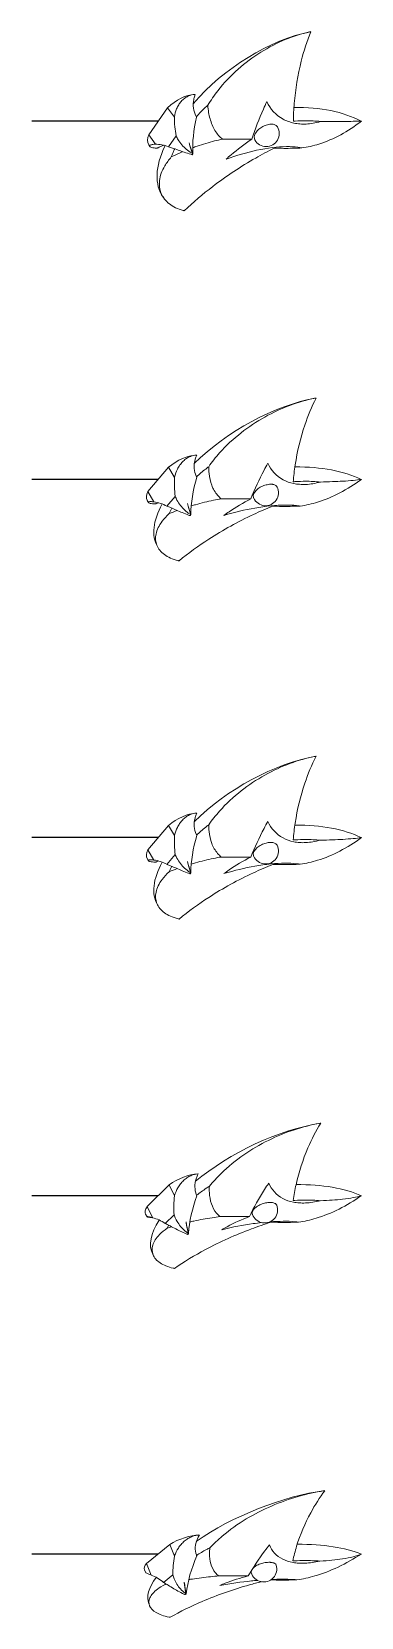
# Model space of a CAD drawing. Header units: inches. Extents: x 0 to 159, y -367 to 354.
# Drawn here: x 132.8 to 158.9, y -367.3 to -242 of the extents above; entities that cross this region are included whole.
import ezdxf

# ---------------------------------------------------------------- set-up
doc = ezdxf.new("R2010")
doc.units = ezdxf.units.IN
doc.header["$MEASUREMENT"] = 0

msp = doc.modelspace()

# ---------------------------------------------------------------- linework, layer by layer
at = {"color": 0, "linetype": 'Continuous', "lineweight": 0, "extrusion": (0.707107, -1.09433e-15, 0.707107)}
for p, q in [((145.71, -247), (145.75, -247)), ((142.07, -250.18), (143.57, -248.06)), ((143.57, -248.06), (144.1, -248.81)), ((142.07, -250.18), (142.6, -250.93)), ((143.64, -251.14), (144.24, -250.28)), ((142.17, -251.11), (142.07, -250.97)), ((142.75, -251.24), (142.71, -251.24)), ((150.23, -250.53), (147.9, -250.53)), ((145.51, -251.76), (145.57, -251.68)), ((143.26, -255.18), (143.21, -255.1)), ((142.01, -278.37), (143.63, -276.44)), ((143.63, -276.44), (144.11, -277.25)), ((145.84, -275.48), (145.88, -275.48)), ((142.05, -279.23), (141.94, -279.06)), ((142.01, -278.37), (142.49, -279.18)), ((143.51, -279.51), (144.17, -278.74)), ((150.14, -278.94), (147.81, -278.94)), ((142.63, -279.33), (142.59, -279.33)), ((145.34, -280.26), (145.4, -280.18)), ((142.82, -282.81), (142.76, -282.7)), ((145.84, -303.76), (145.88, -303.76)), ((142.01, -306.65), (143.63, -304.72)), ((143.63, -304.72), (144.11, -305.53)), ((142.01, -306.65), (142.49, -307.46)), ((142.05, -307.52), (141.94, -307.34)), ((142.63, -307.62), (142.59, -307.62)), ((143.51, -307.8), (144.17, -307.02)), ((150.14, -307.22), (147.81, -307.22)), ((145.34, -308.54), (145.4, -308.47)), ((142.82, -311.09), (142.76, -310.99)), ((145.95, -332.25), (145.99, -332.25)), ((141.95, -334.83), (143.69, -333.11)), ((143.69, -333.11), (144.12, -333.98)), ((141.94, -335.63), (141.83, -335.42)), ((141.95, -334.83), (142.38, -335.7)), ((143.38, -336.16), (144.08, -335.47)), ((150.04, -335.61), (147.72, -335.61)), ((145.16, -337.02), (145.23, -336.95)), ((142.45, -338.71), (142.39, -338.59)), ((141.9, -363.01), (143.74, -361.51)), ((143.74, -361.51), (144.11, -362.42)), ((146.05, -360.76), (146.09, -360.76)), ((141.9, -363.01), (142.27, -363.92)), ((141.84, -363.74), (141.74, -363.5)), ((143.24, -364.5), (143.98, -363.9)), ((149.93, -363.99), (147.61, -363.99)), ((144.96, -365.47), (145.04, -365.41)), ((142.15, -366.35), (142.09, -366.2))]:
    msp.add_line(p, q, dxfattribs=at)
for p, q in [((142.82, -249.12), (132.82, -249.12)), ((142.82, -277.4), (132.82, -277.4)), ((142.82, -305.69), (132.82, -305.69)), ((142.82, -333.97), (132.82, -333.97)), ((142.82, -362.26), (132.82, -362.26))]:
    msp.add_line(p, q)
at = {"color": 0, "linetype": 'Continuous', "lineweight": 0}
for centre, start, end in [((151.37, -250.09), 209.2476, 30.4298), ((151.31, -278.45), 204.5591, 25.7984), ((151.31, -306.74), 204.5591, 25.7984), ((151.24, -335.09), 200.1633, 21.4406), ((151.17, -363.44), 196.0113, 17.3117)]:
    msp.add_arc(centre, 1.03, start, end, dxfattribs=at)
for centre, major_axis, ratio, start_param, end_param in [((151.67, -248.7), (7.87, 5.57), 0.5, 0.835109, 2.045099), ((144.69, -248.47), (1.7, 1.2), 0.5, 0.629901, 1.902052), ((147.89, -248.8), (0, 5.36), 0.707107, 1.571468, 1.850137), ((148.38, -248.8), (-1.58, -5.31), 0.440287, 4.840651, 5.408491), ((142, -264.63), (19.17, 13.56), 0.5, 0.251327, 0.626588), ((143.78, -249.77), (-1.7, -1.2), 0.5, 5.612093, 6.283185), ((151.08, -249.54), (-7.87, -5.57), 0.5, 5.550428, 6.283185), ((142.59, -256.29), (0, 5.36), 0.707107, 6.003845, 6.282514), ((148.77, -248.8), (0, 5.36), 0.707107, 1.957798, 2.136587), ((143.48, -256.29), (0, 5.36), 0.707107, 5.717395, 5.718719), ((151.69, -277.03), (8.29, 4.92), 0.454519, 0.87332, 2.082775), ((144.73, -276.82), (1.79, 1.06), 0.454519, 0.668112, 1.940263), ((141.09, -291.51), (20.19, 11.98), 0.454519, 0.289538, 0.663873), ((147.89, -277.71), (0, 5.36), 0.707107, 1.484201, 1.76287), ((148.38, -277.71), (-1.74, -5.3), 0.45442, 4.771604, 5.339445), ((143.74, -277.99), (-1.79, -1.06), 0.454519, 5.650304, 6.283185), ((142.15, -284.52), (0, 5.36), 0.707107, 5.916579, 6.195247), ((151.06, -277.78), (-8.29, -4.92), 0.454519, 5.620675, 6.283185), ((148.77, -277.71), (0, 5.36), 0.707107, 1.870532, 2.04932), ((143.04, -284.52), (0, 5.36), 0.707107, 5.630128, 5.631331), ((151.69, -305.31), (8.29, 4.92), 0.454519, 0.87332, 2.082775), ((144.73, -305.1), (1.79, 1.06), 0.454519, 0.668112, 1.940263), ((141.09, -319.79), (20.19, 11.98), 0.454519, 0.289538, 0.663873), ((143.74, -306.28), (-1.79, -1.06), 0.454519, 5.650304, 6.283185), ((147.89, -306), (0, 5.36), 0.707107, 1.484201, 1.76287), ((148.38, -306), (-1.74, -5.3), 0.45442, 4.771604, 5.339445), ((151.06, -306.07), (-8.29, -4.92), 0.454519, 5.620675, 6.283185), ((142.15, -312.8), (0, 5.36), 0.707107, 5.916579, 6.195247), ((148.77, -306), (0, 5.36), 0.707107, 1.870532, 2.04932), ((143.04, -312.8), (0, 5.36), 0.707107, 5.630128, 5.631331), ((151.71, -333.64), (8.64, 4.28), 0.40558, 0.90594, 2.114019), ((144.76, -333.45), (1.87, 0.93), 0.40558, 0.700731, 1.972882), ((147.85, -334.91), (0, 5.36), 0.707107, 1.396935, 1.675604), ((148.34, -334.91), (1.91, 5.28), 0.469486, 1.561919, 2.129759), ((140.27, -346.56), (21.04, 10.42), 0.40558, 0.322158, 0.694773), ((143.7, -334.5), (-1.87, -0.93), 0.40558, 5.682924, 6.283185), ((151.03, -334.31), (-8.64, -4.28), 0.40558, 5.687904, 6.283185), ((141.72, -340.98), (0, 5.36), 0.707107, 5.829312, 6.107981), ((148.73, -334.91), (0, 5.36), 0.707107, 1.783265, 1.962054), ((142.6, -340.98), (0, 5.36), 0.707107, 5.542862, 5.543933), ((151.73, -361.96), (8.93, 3.65), 0.353553, 0.933354, 2.139077), ((144.79, -361.8), (1.93, 0.79), 0.353553, 0.728145, 2.000296), ((139.54, -373.23), (21.74, 8.87), 0.353553, 0.349571, 0.719435), ((143.67, -362.71), (-1.93, -0.79), 0.353553, 5.710338, 6.283185), ((147.77, -363.81), (0, 5.36), 0.707107, 1.309668, 1.588337), ((148.26, -363.81), (2.06, 5.26), 0.485378, 1.494792, 2.062632), ((151.02, -362.55), (-8.93, -3.65), 0.353553, 5.753431, 6.283185), ((141.29, -369.1), (0, 5.36), 0.707107, 5.742046, 6.020715), ((148.65, -363.81), (0, 5.36), 0.707107, 1.695999, 1.874787), ((142.17, -369.1), (0, 5.36), 0.707107, 5.455595, 5.456527)]:
    msp.add_ellipse(centre, major_axis=major_axis, ratio=ratio, start_param=start_param, end_param=end_param, dxfattribs=at)
for points, knots in [([(146.75, -247.86), (146.99, -247.46), (147.25, -247.08), (148.02, -246.09), (148.57, -245.51), (149.7, -244.52), (150.3, -244.07), (151.56, -243.28), (152.22, -242.94), (153.52, -242.41), (154.16, -242.21), (154.81, -242.07), (154.85, -242.06), (154.89, -242.05)], [5.573225, 5.573225, 5.573225, 5.573225, 6.930984, 6.930984, 9.241313, 9.241313, 11.461652, 11.461652, 13.681991, 13.681991, 15.90233, 15.90233, 16.044364, 16.044364, 16.044364, 16.044364]), ([(154.89, -242.05), (154.59, -242.79), (154.34, -243.57), (153.86, -245.46), (153.68, -246.58), (153.54, -248.18), (153.52, -248.65), (153.51, -249.12)], [5.067155, 5.067155, 5.067155, 5.067155, 7.969234, 7.969234, 11.95385, 11.95385, 13.616019, 13.616019, 13.616019, 13.616019]), ([(144.1, -248.81), (144.1, -248.8), (144.1, -248.79), (144.14, -248.55), (144.2, -248.33), (144.32, -248.04), (144.38, -247.93), (144.51, -247.73), (144.58, -247.63), (144.72, -247.47), (144.81, -247.39), (144.98, -247.25), (145.08, -247.19), (145.27, -247.09), (145.37, -247.06), (145.55, -247.01), (145.63, -247), (145.71, -247)], [11.860839, 11.860839, 11.860839, 11.860839, 11.889082, 11.889082, 12.524066, 12.524066, 12.868624, 12.868624, 13.213183, 13.213183, 13.579255, 13.579255, 13.945327, 13.945327, 14.311399, 14.311399, 14.647486, 14.647486, 14.647486, 14.647486]), ([(145.75, -247), (145.74, -247.03), (145.72, -247.07), (145.68, -247.21), (145.65, -247.31), (145.59, -247.62), (145.58, -247.85), (145.65, -248.3), (145.72, -248.52), (145.82, -248.73), (145.84, -248.76), (145.86, -248.79)], [1.920785, 1.920785, 1.920785, 1.920785, 2.031069, 2.031069, 2.332559, 2.332559, 3.002664, 3.002664, 3.67277, 3.67277, 3.787982, 3.787982, 3.787982, 3.787982]), ([(145.84, -248.76), (146.05, -248.52), (146.27, -248.29), (146.59, -248), (146.67, -247.93), (146.75, -247.86)], [0.991923, 0.991923, 0.991923, 0.991923, 2.034454, 2.034454, 2.350436, 2.350436, 2.350436, 2.350436]), ([(147.9, -250.53), (147.79, -250.45), (147.69, -250.35), (147.39, -250), (147.22, -249.72), (146.96, -249.09), (146.87, -248.76), (146.78, -248.25), (146.76, -248.06), (146.75, -247.86)], [5.371961, 5.371961, 5.371961, 5.371961, 6.017348, 6.017348, 7.420984, 7.420984, 8.824621, 8.824621, 9.569849, 9.569849, 9.569849, 9.569849]), ([(151.41, -247.57), (151.32, -247.77), (151.23, -247.96), (150.8, -248.93), (150.5, -249.73), (150.23, -250.53)], [11.154429, 11.154429, 11.154429, 11.154429, 11.811437, 11.811437, 14.402657, 14.402657, 14.402657, 14.402657]), ([(155.66, -249.14), (155.27, -249.25), (154.88, -249.32), (154.35, -249.35), (154.18, -249.35), (153.87, -249.32), (153.71, -249.3), (153.25, -249.2), (152.96, -249.1), (152.13, -248.64), (151.7, -248.16), (151.41, -247.57)], [-7.597966, -7.597966, -7.597966, -7.597966, -6.048306, -6.048306, -5.353485, -5.353485, -4.654459, -4.654459, -3.205786, -3.205786, -0.129514, -0.129514, -0.129514, -0.129514]), ([(153.51, -249.12), (153.55, -249.12), (153.6, -249.11), (153.94, -249.09), (154.23, -249.08), (154.88, -249.08), (155.27, -249.1), (155.66, -249.14)], [0.94619, 0.94619, 0.94619, 0.94619, 1.1101, 1.1101, 2.2202, 2.2202, 3.862828, 3.862828, 3.862828, 3.862828]), ([(158.89, -249.12), (157.83, -249.93), (156.71, -250.55), (155.09, -251.06), (154.64, -251.16), (154.18, -251.23)], [0, 0, 0, 0, 5.119512, 5.119512, 7.065858, 7.065858, 7.065858, 7.065858]), ([(155.66, -249.14), (156.33, -249.14), (156.92, -249.13), (158.04, -249.13), (158.52, -249.12), (158.89, -249.12)], [3.15224, 3.15224, 3.15224, 3.15224, 6.357468, 6.357468, 10.210765, 10.210765, 10.210765, 10.210765]), ([(145.56, -251.68), (145.53, -251.66), (145.5, -251.64), (145.32, -251.54), (145.18, -251.44), (144.93, -251.23), (144.81, -251.11), (144.59, -250.85), (144.48, -250.71), (144.35, -250.48), (144.29, -250.39), (144.24, -250.28)], [1.777955, 1.777955, 1.777955, 1.777955, 1.884684, 1.884684, 2.423559, 2.423559, 2.898176, 2.898176, 3.372793, 3.372793, 3.702189, 3.702189, 3.702189, 3.702189]), ([(151.88, -249.36), (151.87, -249.36), (151.85, -249.36), (151.81, -249.36), (151.78, -249.35), (151.69, -249.36), (151.62, -249.36), (151.43, -249.4), (151.31, -249.44), (151.08, -249.54), (150.96, -249.61), (150.75, -249.77), (150.66, -249.86), (150.52, -250.05), (150.47, -250.14), (150.42, -250.32), (150.42, -250.41), (150.44, -250.52), (150.45, -250.56), (150.47, -250.59)], [-6.057241, -6.057241, -6.057241, -6.057241, -6.001283, -6.001283, -5.897199, -5.897199, -5.654701, -5.654701, -5.278684, -5.278684, -4.873969, -4.873969, -4.462135, -4.462135, -4.073466, -4.073466, -3.704313, -3.704313, -3.51358, -3.51358, -3.51358, -3.51358]), ([(152.26, -249.57), (152.23, -249.52), (152.2, -249.49), (152.15, -249.46), (152.12, -249.44), (152.09, -249.42), (152.01, -249.39), (151.96, -249.37), (151.9, -249.36), (151.89, -249.36), (151.88, -249.36)], [-0.2639599, -0.2639599, -0.2639599, -0.2639599, 0, 0, 0, 0.1723913, 0.1723913, 0.3778719, 0.3778719, 0.4168374, 0.4168374, 0.4168374, 0.4168374]), ([(142.71, -251.24), (142.63, -251.24), (142.56, -251.24), (142.42, -251.22), (142.36, -251.21), (142.26, -251.18), (142.22, -251.16), (142.17, -251.12), (142.16, -251.1), (142.16, -251.06), (142.17, -251.04), (142.21, -251), (142.25, -250.98), (142.35, -250.95), (142.46, -250.93), (142.59, -250.93), (142.59, -250.93), (142.6, -250.93)], [0.995452, 0.995452, 0.995452, 0.995452, 1.331539, 1.331539, 1.697611, 1.697611, 2.063683, 2.063683, 2.429755, 2.429755, 2.774314, 2.774314, 3.118872, 3.118872, 3.753856, 3.753856, 3.782099, 3.782099, 3.782099, 3.782099]), ([(143.31, -251.02), (143.2, -251.05), (143.09, -251.08), (142.94, -251.14), (142.87, -251.17), (142.79, -251.22), (142.77, -251.23), (142.75, -251.24)], [2.1887954, 2.1887954, 2.1887954, 2.1887954, 2.5797616, 2.5797616, 2.885709, 2.885709, 2.9918527, 2.9918527, 2.9918527, 2.9918527]), ([(143.64, -251.14), (143.74, -251.17), (143.84, -251.2), (144.09, -251.28), (144.25, -251.33), (144.57, -251.45), (144.73, -251.51), (145.05, -251.62), (145.22, -251.68), (145.43, -251.74), (145.47, -251.75), (145.5, -251.76)], [14.80596, 14.80596, 14.80596, 14.80596, 15.135356, 15.135356, 15.609973, 15.609973, 16.08459, 16.08459, 16.623466, 16.623466, 16.730194, 16.730194, 16.730194, 16.730194]), ([(143.86, -251.94), (143.89, -251.86), (143.92, -251.78), (144.01, -251.56), (144.06, -251.42), (144.13, -251.29)], [61.9690044, 61.9690044, 61.9690044, 61.9690044, 62.2849873, 62.2849873, 62.7999209, 62.7999209, 62.7999209, 62.7999209]), ([(143.86, -251.94), (144.09, -251.83), (144.33, -251.72), (144.63, -251.59), (144.7, -251.55), (144.78, -251.52)], [2.9212355, 2.9212355, 2.9212355, 2.9212355, 3.6664629, 3.6664629, 3.9120279, 3.9120279, 3.9120279, 3.9120279]), ([(152.01, -251.24), (151.51, -251.49), (151.02, -251.75), (149.36, -252.69), (148.21, -253.45), (146.35, -254.87), (145.59, -255.52), (144.89, -256.19)], [2.322448, 2.322448, 2.322448, 2.322448, 3.984617, 3.984617, 7.969234, 7.969234, 10.871312, 10.871312, 10.871312, 10.871312]), ([(145.26, -250.83), (145.28, -250.9), (145.3, -250.98), (145.39, -251.27), (145.47, -251.48), (145.56, -251.68)], [5.5305364, 5.5305364, 5.5305364, 5.5305364, 5.7601881, 5.7601881, 6.4297437, 6.4297437, 6.4297437, 6.4297437]), ([(145.55, -251.21), (145.67, -251.17), (145.78, -251.13), (146.36, -250.93), (146.83, -250.79), (147.49, -250.62), (147.7, -250.58), (147.9, -250.53)], [4.724623, 4.724623, 4.724623, 4.724623, 5.0701, 5.0701, 6.473737, 6.473737, 7.119123, 7.119123, 7.119123, 7.119123]), ([(150.23, -250.53), (149.65, -250.92), (149.11, -251.33), (148.46, -251.88), (148.33, -251.99), (148.2, -252.11)], [17.094509, 17.094509, 17.094509, 17.094509, 19.685728, 19.685728, 20.342736, 20.342736, 20.342736, 20.342736]), ([(148.2, -252.11), (149.02, -251.81), (149.83, -251.58), (151.47, -251.23), (152.27, -251.13), (153.3, -251.12), (153.6, -251.14), (153.98, -251.19), (154.09, -251.21), (154.18, -251.23)], [-19.193915, -19.193915, -19.193915, -19.193915, -16.556486, -16.556486, -13.650246, -13.650246, -12.237348, -12.237348, -11.681996, -11.681996, -11.681996, -11.681996]), ([(154.18, -251.23), (153.75, -251.25), (153.34, -251.26), (152.69, -251.26), (152.41, -251.26), (152.09, -251.24), (152.05, -251.24), (152.01, -251.24)], [7.477884, 7.477884, 7.477884, 7.477884, 9.120512, 9.120512, 10.23062, 10.23062, 10.394522, 10.394522, 10.394522, 10.394522]), ([(144.89, -256.19), (144.86, -256.18), (144.83, -256.18), (144.37, -256.05), (144, -255.87), (143.41, -255.41), (143.19, -255.13), (142.93, -254.5), (142.89, -254.15), (142.97, -253.43), (143.11, -253.04), (143.49, -252.41), (143.66, -252.17), (143.86, -251.94)], [20.200973, 20.200973, 20.200973, 20.200973, 20.343008, 20.343008, 22.563347, 22.563347, 24.783686, 24.783686, 27.004025, 27.004025, 29.314353, 29.314353, 30.672112, 30.672112, 30.672112, 30.672112]), ([(145.56, -251.68), (145.55, -251.69), (145.54, -251.7), (145.52, -251.73), (145.51, -251.75), (145.5, -251.76)], [4.1622451, 4.1622451, 4.1622451, 4.1622451, 4.2239343, 4.2239343, 4.2856236, 4.2856236, 4.2856236, 4.2856236]), ([(146.82, -276.4), (147.08, -276.02), (147.37, -275.66), (148.2, -274.73), (148.78, -274.19), (149.97, -273.26), (150.6, -272.84), (151.91, -272.11), (152.58, -271.8), (153.91, -271.31), (154.57, -271.12), (155.23, -270.99), (155.27, -270.98), (155.31, -270.98)], [5.573225, 5.573225, 5.573225, 5.573225, 6.930984, 6.930984, 9.241313, 9.241313, 11.461652, 11.461652, 13.681991, 13.681991, 15.90233, 15.90233, 16.044364, 16.044364, 16.044364, 16.044364]), ([(155.31, -270.98), (154.96, -271.66), (154.67, -272.38), (154.07, -274.13), (153.82, -275.19), (153.59, -276.7), (153.54, -277.15), (153.5, -277.59)], [5.067155, 5.067155, 5.067155, 5.067155, 7.969234, 7.969234, 11.95385, 11.95385, 13.616019, 13.616019, 13.616019, 13.616019]), ([(144.11, -277.25), (144.11, -277.24), (144.12, -277.23), (144.17, -277), (144.24, -276.78), (144.39, -276.49), (144.45, -276.39), (144.59, -276.19), (144.67, -276.09), (144.82, -275.93), (144.91, -275.86), (145.09, -275.72), (145.19, -275.66), (145.39, -275.57), (145.49, -275.53), (145.67, -275.49), (145.76, -275.48), (145.84, -275.48)], [11.860839, 11.860839, 11.860839, 11.860839, 11.889082, 11.889082, 12.524066, 12.524066, 12.868624, 12.868624, 13.213183, 13.213183, 13.579255, 13.579255, 13.945327, 13.945327, 14.311399, 14.311399, 14.647486, 14.647486, 14.647486, 14.647486]), ([(145.88, -275.48), (145.86, -275.51), (145.85, -275.55), (145.79, -275.68), (145.76, -275.77), (145.68, -276.08), (145.66, -276.31), (145.69, -276.75), (145.75, -276.96), (145.84, -277.17), (145.86, -277.2), (145.87, -277.24)], [1.920785, 1.920785, 1.920785, 1.920785, 2.031069, 2.031069, 2.332559, 2.332559, 3.002664, 3.002664, 3.67277, 3.67277, 3.787982, 3.787982, 3.787982, 3.787982]), ([(145.86, -277.2), (146.08, -276.99), (146.32, -276.78), (146.66, -276.52), (146.74, -276.46), (146.82, -276.4)], [0.99019, 0.99019, 0.99019, 0.99019, 2.034454, 2.034454, 2.350436, 2.350436, 2.350436, 2.350436]), ([(147.81, -278.94), (147.71, -278.85), (147.61, -278.76), (147.33, -278.43), (147.17, -278.16), (146.95, -277.57), (146.88, -277.25), (146.83, -276.76), (146.82, -276.58), (146.82, -276.4)], [5.371961, 5.371961, 5.371961, 5.371961, 6.017348, 6.017348, 7.420984, 7.420984, 8.824621, 8.824621, 9.569849, 9.569849, 9.569849, 9.569849]), ([(151.49, -276.13), (151.39, -276.31), (151.29, -276.49), (150.81, -277.41), (150.45, -278.16), (150.14, -278.94)], [11.154429, 11.154429, 11.154429, 11.154429, 11.811437, 11.811437, 14.402657, 14.402657, 14.402657, 14.402657]), ([(155.65, -277.61), (155.25, -277.72), (154.87, -277.78), (154.33, -277.81), (154.16, -277.8), (153.85, -277.78), (153.69, -277.76), (153.24, -277.67), (152.95, -277.57), (152.15, -277.13), (151.75, -276.68), (151.49, -276.13)], [-7.597966, -7.597966, -7.597966, -7.597966, -6.048306, -6.048306, -5.353485, -5.353485, -4.654459, -4.654459, -3.205786, -3.205786, -0.129514, -0.129514, -0.129514, -0.129514]), ([(151.86, -277.79), (151.85, -277.79), (151.84, -277.79), (151.79, -277.79), (151.76, -277.78), (151.67, -277.78), (151.6, -277.79), (151.41, -277.82), (151.29, -277.85), (151.05, -277.94), (150.92, -278), (150.7, -278.15), (150.61, -278.23), (150.46, -278.4), (150.4, -278.49), (150.34, -278.65), (150.34, -278.73), (150.35, -278.83), (150.36, -278.85), (150.37, -278.88)], [-6.057241, -6.057241, -6.057241, -6.057241, -6.001283, -6.001283, -5.897199, -5.897199, -5.654701, -5.654701, -5.278684, -5.278684, -4.873969, -4.873969, -4.462135, -4.462135, -4.073466, -4.073466, -3.704313, -3.704313, -3.549098, -3.549098, -3.549098, -3.549098]), ([(152.23, -278.01), (152.21, -277.96), (152.17, -277.92), (152.13, -277.88), (152.1, -277.86), (152.07, -277.85), (151.99, -277.82), (151.94, -277.81), (151.88, -277.79), (151.87, -277.79), (151.86, -277.79)], [-0.2998547, -0.2998547, -0.2998547, -0.2998547, 0, 0, 0, 0.1723913, 0.1723913, 0.3778719, 0.3778719, 0.4168374, 0.4168374, 0.4168374, 0.4168374]), ([(153.5, -277.59), (153.55, -277.59), (153.59, -277.58), (153.93, -277.56), (154.22, -277.55), (154.87, -277.55), (155.26, -277.57), (155.65, -277.61)], [0.94619, 0.94619, 0.94619, 0.94619, 1.1101, 1.1101, 2.2202, 2.2202, 3.862828, 3.862828, 3.862828, 3.862828]), ([(158.89, -277.4), (157.78, -278.21), (156.62, -278.83), (154.97, -279.34), (154.51, -279.44), (154.05, -279.51)], [0, 0, 0, 0, 5.119512, 5.119512, 7.065858, 7.065858, 7.065858, 7.065858]), ([(155.65, -277.61), (156.32, -277.59), (156.91, -277.57), (158.03, -277.51), (158.52, -277.46), (158.89, -277.4)], [3.15224, 3.15224, 3.15224, 3.15224, 6.357468, 6.357468, 10.210765, 10.210765, 10.210765, 10.210765]), ([(142.59, -279.33), (142.51, -279.33), (142.43, -279.33), (142.3, -279.32), (142.24, -279.31), (142.14, -279.28), (142.1, -279.27), (142.05, -279.24), (142.04, -279.23), (142.04, -279.2), (142.06, -279.19), (142.1, -279.17), (142.13, -279.16), (142.24, -279.15), (142.35, -279.16), (142.47, -279.18), (142.48, -279.18), (142.49, -279.18)], [0.995452, 0.995452, 0.995452, 0.995452, 1.331539, 1.331539, 1.697611, 1.697611, 2.063683, 2.063683, 2.429755, 2.429755, 2.774314, 2.774314, 3.118872, 3.118872, 3.753856, 3.753856, 3.782099, 3.782099, 3.782099, 3.782099]), ([(145.4, -280.18), (145.37, -280.16), (145.34, -280.15), (145.17, -280.04), (145.03, -279.93), (144.79, -279.71), (144.68, -279.59), (144.47, -279.32), (144.38, -279.18), (144.26, -278.94), (144.21, -278.84), (144.17, -278.74)], [1.777955, 1.777955, 1.777955, 1.777955, 1.884684, 1.884684, 2.423559, 2.423559, 2.898176, 2.898176, 3.372793, 3.372793, 3.702189, 3.702189, 3.702189, 3.702189]), ([(145.43, -279.49), (145.55, -279.46), (145.66, -279.43), (146.24, -279.26), (146.72, -279.15), (147.4, -279.01), (147.61, -278.97), (147.81, -278.94)], [4.732916, 4.732916, 4.732916, 4.732916, 5.0701, 5.0701, 6.473737, 6.473737, 7.119123, 7.119123, 7.119123, 7.119123]), ([(150.14, -278.94), (149.54, -279.25), (148.97, -279.59), (148.29, -280.05), (148.16, -280.15), (148.02, -280.25)], [17.094509, 17.094509, 17.094509, 17.094509, 19.685728, 19.685728, 20.342736, 20.342736, 20.342736, 20.342736]), ([(144.47, -283.83), (144.44, -283.83), (144.42, -283.82), (143.96, -283.7), (143.6, -283.54), (143.03, -283.13), (142.83, -282.88), (142.61, -282.32), (142.59, -282.02), (142.72, -281.38), (142.88, -281.04), (143.29, -280.5), (143.47, -280.3), (143.69, -280.1)], [20.200973, 20.200973, 20.200973, 20.200973, 20.343008, 20.343008, 22.563347, 22.563347, 24.783686, 24.783686, 27.004025, 27.004025, 29.314353, 29.314353, 30.672112, 30.672112, 30.672112, 30.672112]), ([(142.85, -279.25), (142.8, -279.27), (142.74, -279.29), (142.67, -279.31), (142.65, -279.32), (142.63, -279.33)], [2.6271836, 2.6271836, 2.6271836, 2.6271836, 2.885709, 2.885709, 2.9918527, 2.9918527, 2.9918527, 2.9918527]), ([(143.51, -279.51), (143.61, -279.55), (143.71, -279.59), (143.95, -279.69), (144.1, -279.76), (144.42, -279.9), (144.58, -279.97), (144.89, -280.09), (145.06, -280.16), (145.26, -280.24), (145.3, -280.25), (145.33, -280.26)], [14.80596, 14.80596, 14.80596, 14.80596, 15.135356, 15.135356, 15.609973, 15.609973, 16.08459, 16.08459, 16.623466, 16.623466, 16.730194, 16.730194, 16.730194, 16.730194]), ([(143.69, -280.1), (143.72, -280.03), (143.76, -279.95), (143.83, -279.81), (143.87, -279.74), (143.9, -279.67)], [61.9690044, 61.9690044, 61.9690044, 61.9690044, 62.2849873, 62.2849873, 62.5650259, 62.5650259, 62.5650259, 62.5650259]), ([(151.88, -279.52), (151.37, -279.72), (150.86, -279.94), (149.14, -280.74), (147.95, -281.39), (146.01, -282.65), (145.22, -283.23), (144.47, -283.83)], [2.322448, 2.322448, 2.322448, 2.322448, 3.984617, 3.984617, 7.969234, 7.969234, 10.871312, 10.871312, 10.871312, 10.871312]), ([(145.15, -279.3), (145.16, -279.37), (145.18, -279.45), (145.25, -279.75), (145.32, -279.97), (145.4, -280.18)], [5.5305364, 5.5305364, 5.5305364, 5.5305364, 5.7601881, 5.7601881, 6.4297437, 6.4297437, 6.4297437, 6.4297437]), ([(145.4, -280.18), (145.39, -280.19), (145.38, -280.21), (145.35, -280.23), (145.34, -280.25), (145.33, -280.26)], [4.1622451, 4.1622451, 4.1622451, 4.1622451, 4.2239343, 4.2239343, 4.2856236, 4.2856236, 4.2856236, 4.2856236]), ([(148.02, -280.25), (148.85, -279.99), (149.68, -279.8), (151.34, -279.51), (152.15, -279.43), (153.17, -279.42), (153.48, -279.43), (153.86, -279.48), (153.96, -279.49), (154.05, -279.51)], [-19.193915, -19.193915, -19.193915, -19.193915, -16.556486, -16.556486, -13.650246, -13.650246, -12.237348, -12.237348, -11.681996, -11.681996, -11.681996, -11.681996]), ([(154.05, -279.51), (153.62, -279.53), (153.2, -279.53), (152.55, -279.53), (152.27, -279.53), (151.96, -279.52), (151.92, -279.52), (151.88, -279.52)], [7.477884, 7.477884, 7.477884, 7.477884, 9.120512, 9.120512, 10.23062, 10.23062, 10.394522, 10.394522, 10.394522, 10.394522]), ([(146.82, -304.68), (147.08, -304.31), (147.37, -303.94), (148.2, -303.01), (148.78, -302.47), (149.97, -301.54), (150.6, -301.12), (151.91, -300.39), (152.58, -300.08), (153.91, -299.59), (154.57, -299.4), (155.23, -299.28), (155.27, -299.27), (155.31, -299.26)], [5.573225, 5.573225, 5.573225, 5.573225, 6.930984, 6.930984, 9.241313, 9.241313, 11.461652, 11.461652, 13.681991, 13.681991, 15.90233, 15.90233, 16.044364, 16.044364, 16.044364, 16.044364]), ([(155.31, -299.26), (154.96, -299.94), (154.67, -300.66), (154.07, -302.42), (153.82, -303.47), (153.59, -304.98), (153.54, -305.43), (153.5, -305.87)], [5.067155, 5.067155, 5.067155, 5.067155, 7.969234, 7.969234, 11.95385, 11.95385, 13.616019, 13.616019, 13.616019, 13.616019]), ([(144.11, -305.53), (144.11, -305.52), (144.12, -305.51), (144.17, -305.28), (144.24, -305.06), (144.39, -304.78), (144.45, -304.67), (144.59, -304.47), (144.67, -304.38), (144.82, -304.22), (144.91, -304.14), (145.09, -304), (145.19, -303.95), (145.39, -303.85), (145.49, -303.82), (145.67, -303.77), (145.76, -303.76), (145.84, -303.76)], [11.860839, 11.860839, 11.860839, 11.860839, 11.889082, 11.889082, 12.524066, 12.524066, 12.868624, 12.868624, 13.213183, 13.213183, 13.579255, 13.579255, 13.945327, 13.945327, 14.311399, 14.311399, 14.647486, 14.647486, 14.647486, 14.647486]), ([(145.88, -303.76), (145.86, -303.79), (145.85, -303.83), (145.79, -303.96), (145.76, -304.06), (145.68, -304.36), (145.66, -304.59), (145.69, -305.03), (145.75, -305.25), (145.84, -305.46), (145.86, -305.49), (145.87, -305.52)], [1.920785, 1.920785, 1.920785, 1.920785, 2.031069, 2.031069, 2.332559, 2.332559, 3.002664, 3.002664, 3.67277, 3.67277, 3.787982, 3.787982, 3.787982, 3.787982]), ([(145.86, -305.49), (146.08, -305.27), (146.32, -305.06), (146.66, -304.8), (146.74, -304.74), (146.82, -304.68)], [0.99019, 0.99019, 0.99019, 0.99019, 2.034454, 2.034454, 2.350436, 2.350436, 2.350436, 2.350436]), ([(147.81, -307.22), (147.71, -307.14), (147.61, -307.04), (147.33, -306.71), (147.17, -306.44), (146.95, -305.85), (146.88, -305.53), (146.83, -305.04), (146.82, -304.87), (146.82, -304.68)], [5.371961, 5.371961, 5.371961, 5.371961, 6.017348, 6.017348, 7.420984, 7.420984, 8.824621, 8.824621, 9.569849, 9.569849, 9.569849, 9.569849]), ([(151.49, -304.41), (151.39, -304.59), (151.29, -304.78), (150.81, -305.7), (150.45, -306.45), (150.14, -307.22)], [11.154429, 11.154429, 11.154429, 11.154429, 11.811437, 11.811437, 14.402657, 14.402657, 14.402657, 14.402657]), ([(155.65, -305.89), (155.25, -306), (154.87, -306.06), (154.33, -306.09), (154.16, -306.09), (153.85, -306.07), (153.69, -306.05), (153.24, -305.95), (152.95, -305.85), (152.15, -305.42), (151.75, -304.97), (151.49, -304.41)], [-7.597966, -7.597966, -7.597966, -7.597966, -6.048306, -6.048306, -5.353485, -5.353485, -4.654459, -4.654459, -3.205786, -3.205786, -0.129514, -0.129514, -0.129514, -0.129514]), ([(151.86, -306.08), (151.85, -306.07), (151.84, -306.07), (151.79, -306.07), (151.76, -306.07), (151.67, -306.07), (151.6, -306.07), (151.41, -306.1), (151.29, -306.13), (151.05, -306.22), (150.92, -306.29), (150.7, -306.43), (150.61, -306.51), (150.46, -306.68), (150.4, -306.77), (150.34, -306.93), (150.34, -307.01), (150.35, -307.11), (150.36, -307.14), (150.37, -307.16)], [-6.057241, -6.057241, -6.057241, -6.057241, -6.001283, -6.001283, -5.897199, -5.897199, -5.654701, -5.654701, -5.278684, -5.278684, -4.873969, -4.873969, -4.462135, -4.462135, -4.073466, -4.073466, -3.704313, -3.704313, -3.549098, -3.549098, -3.549098, -3.549098]), ([(152.23, -306.29), (152.21, -306.24), (152.17, -306.2), (152.13, -306.17), (152.1, -306.15), (152.07, -306.13), (151.99, -306.1), (151.94, -306.09), (151.88, -306.08), (151.87, -306.08), (151.86, -306.08)], [-0.2998547, -0.2998547, -0.2998547, -0.2998547, 0, 0, 0, 0.1723913, 0.1723913, 0.3778719, 0.3778719, 0.4168374, 0.4168374, 0.4168374, 0.4168374]), ([(153.5, -305.87), (153.55, -305.87), (153.59, -305.87), (153.93, -305.85), (154.22, -305.84), (154.87, -305.84), (155.26, -305.86), (155.65, -305.89)], [0.94619, 0.94619, 0.94619, 0.94619, 1.1101, 1.1101, 2.2202, 2.2202, 3.862828, 3.862828, 3.862828, 3.862828]), ([(158.89, -305.69), (157.78, -306.5), (156.62, -307.11), (154.97, -307.62), (154.51, -307.73), (154.05, -307.79)], [0, 0, 0, 0, 5.119512, 5.119512, 7.065858, 7.065858, 7.065858, 7.065858]), ([(155.65, -305.89), (156.32, -305.88), (156.91, -305.86), (158.03, -305.79), (158.52, -305.74), (158.89, -305.69)], [3.15224, 3.15224, 3.15224, 3.15224, 6.357468, 6.357468, 10.210765, 10.210765, 10.210765, 10.210765]), ([(142.59, -307.62), (142.51, -307.62), (142.43, -307.61), (142.3, -307.6), (142.24, -307.59), (142.14, -307.57), (142.1, -307.56), (142.05, -307.53), (142.04, -307.51), (142.04, -307.49), (142.06, -307.48), (142.1, -307.46), (142.13, -307.45), (142.24, -307.44), (142.35, -307.44), (142.47, -307.46), (142.48, -307.46), (142.49, -307.46)], [0.995452, 0.995452, 0.995452, 0.995452, 1.331539, 1.331539, 1.697611, 1.697611, 2.063683, 2.063683, 2.429755, 2.429755, 2.774314, 2.774314, 3.118872, 3.118872, 3.753856, 3.753856, 3.782099, 3.782099, 3.782099, 3.782099]), ([(142.85, -307.53), (142.8, -307.55), (142.74, -307.57), (142.67, -307.6), (142.65, -307.61), (142.63, -307.62)], [2.6271836, 2.6271836, 2.6271836, 2.6271836, 2.885709, 2.885709, 2.9918527, 2.9918527, 2.9918527, 2.9918527]), ([(143.51, -307.8), (143.61, -307.84), (143.71, -307.88), (143.95, -307.98), (144.1, -308.04), (144.42, -308.18), (144.58, -308.25), (144.89, -308.38), (145.06, -308.45), (145.26, -308.52), (145.3, -308.53), (145.33, -308.54)], [14.80596, 14.80596, 14.80596, 14.80596, 15.135356, 15.135356, 15.609973, 15.609973, 16.08459, 16.08459, 16.623466, 16.623466, 16.730194, 16.730194, 16.730194, 16.730194]), ([(143.69, -308.39), (143.72, -308.31), (143.76, -308.24), (143.83, -308.09), (143.87, -308.02), (143.9, -307.96)], [61.9690044, 61.9690044, 61.9690044, 61.9690044, 62.2849873, 62.2849873, 62.5650259, 62.5650259, 62.5650259, 62.5650259]), ([(145.4, -308.47), (145.37, -308.45), (145.34, -308.43), (145.17, -308.32), (145.03, -308.21), (144.79, -308), (144.68, -307.87), (144.47, -307.61), (144.38, -307.46), (144.26, -307.23), (144.21, -307.13), (144.17, -307.02)], [1.777955, 1.777955, 1.777955, 1.777955, 1.884684, 1.884684, 2.423559, 2.423559, 2.898176, 2.898176, 3.372793, 3.372793, 3.702189, 3.702189, 3.702189, 3.702189]), ([(151.88, -307.8), (151.37, -308.01), (150.86, -308.23), (149.14, -309.03), (147.95, -309.68), (146.01, -310.94), (145.22, -311.51), (144.47, -312.12)], [2.322448, 2.322448, 2.322448, 2.322448, 3.984617, 3.984617, 7.969234, 7.969234, 10.871312, 10.871312, 10.871312, 10.871312]), ([(145.15, -307.58), (145.16, -307.66), (145.18, -307.74), (145.25, -308.04), (145.32, -308.26), (145.4, -308.47)], [5.5305364, 5.5305364, 5.5305364, 5.5305364, 5.7601881, 5.7601881, 6.4297437, 6.4297437, 6.4297437, 6.4297437]), ([(145.43, -307.78), (145.55, -307.74), (145.66, -307.71), (146.24, -307.55), (146.72, -307.43), (147.4, -307.29), (147.61, -307.25), (147.81, -307.22)], [4.732916, 4.732916, 4.732916, 4.732916, 5.0701, 5.0701, 6.473737, 6.473737, 7.119123, 7.119123, 7.119123, 7.119123]), ([(150.14, -307.22), (149.54, -307.53), (148.97, -307.87), (148.29, -308.34), (148.16, -308.43), (148.02, -308.53)], [17.094509, 17.094509, 17.094509, 17.094509, 19.685728, 19.685728, 20.342736, 20.342736, 20.342736, 20.342736]), ([(148.02, -308.53), (148.85, -308.28), (149.68, -308.08), (151.34, -307.79), (152.15, -307.71), (153.17, -307.7), (153.48, -307.72), (153.86, -307.76), (153.96, -307.78), (154.05, -307.79)], [-19.193915, -19.193915, -19.193915, -19.193915, -16.556486, -16.556486, -13.650246, -13.650246, -12.237348, -12.237348, -11.681996, -11.681996, -11.681996, -11.681996]), ([(154.05, -307.79), (153.62, -307.81), (153.2, -307.82), (152.55, -307.82), (152.27, -307.81), (151.96, -307.8), (151.92, -307.8), (151.88, -307.8)], [7.477884, 7.477884, 7.477884, 7.477884, 9.120512, 9.120512, 10.23062, 10.23062, 10.394522, 10.394522, 10.394522, 10.394522]), ([(144.47, -312.12), (144.44, -312.11), (144.42, -312.1), (143.96, -311.99), (143.6, -311.83), (143.03, -311.41), (142.83, -311.16), (142.61, -310.61), (142.59, -310.3), (142.72, -309.67), (142.88, -309.33), (143.29, -308.78), (143.47, -308.58), (143.69, -308.39)], [20.200973, 20.200973, 20.200973, 20.200973, 20.343008, 20.343008, 22.563347, 22.563347, 24.783686, 24.783686, 27.004025, 27.004025, 29.314353, 29.314353, 30.672112, 30.672112, 30.672112, 30.672112]), ([(145.4, -308.47), (145.39, -308.48), (145.38, -308.49), (145.35, -308.52), (145.34, -308.53), (145.33, -308.54)], [4.1622451, 4.1622451, 4.1622451, 4.1622451, 4.2239343, 4.2239343, 4.2856236, 4.2856236, 4.2856236, 4.2856236]), ([(146.87, -333.22), (147.16, -332.87), (147.47, -332.53), (148.35, -331.67), (148.97, -331.17), (150.21, -330.31), (150.87, -329.93), (152.22, -329.26), (152.91, -328.98), (154.27, -328.53), (154.94, -328.37), (155.6, -328.25), (155.64, -328.24), (155.68, -328.24)], [5.573225, 5.573225, 5.573225, 5.573225, 6.930984, 6.930984, 9.241313, 9.241313, 11.461652, 11.461652, 13.681991, 13.681991, 15.90233, 15.90233, 16.044364, 16.044364, 16.044364, 16.044364]), ([(155.68, -328.24), (155.3, -328.85), (154.96, -329.51), (154.26, -331.12), (153.95, -332.1), (153.63, -333.51), (153.55, -333.92), (153.49, -334.34)], [5.067155, 5.067155, 5.067155, 5.067155, 7.969234, 7.969234, 11.95385, 11.95385, 13.616019, 13.616019, 13.616019, 13.616019]), ([(144.12, -333.98), (144.12, -333.97), (144.12, -333.96), (144.19, -333.73), (144.28, -333.52), (144.44, -333.23), (144.51, -333.13), (144.66, -332.94), (144.74, -332.85), (144.91, -332.69), (145, -332.62), (145.19, -332.49), (145.29, -332.43), (145.5, -332.34), (145.6, -332.31), (145.78, -332.26), (145.87, -332.25), (145.95, -332.25)], [11.860839, 11.860839, 11.860839, 11.860839, 11.889082, 11.889082, 12.524066, 12.524066, 12.868624, 12.868624, 13.213183, 13.213183, 13.579255, 13.579255, 13.945327, 13.945327, 14.311399, 14.311399, 14.647486, 14.647486, 14.647486, 14.647486]), ([(145.99, -332.25), (145.97, -332.28), (145.95, -332.32), (145.89, -332.44), (145.85, -332.54), (145.75, -332.83), (145.72, -333.05), (145.73, -333.49), (145.77, -333.7), (145.85, -333.9), (145.86, -333.93), (145.88, -333.96)], [1.920785, 1.920785, 1.920785, 1.920785, 2.031069, 2.031069, 2.332559, 2.332559, 3.002664, 3.002664, 3.67277, 3.67277, 3.787982, 3.787982, 3.787982, 3.787982]), ([(151.57, -332.97), (151.45, -333.14), (151.34, -333.31), (150.8, -334.17), (150.4, -334.88), (150.04, -335.61)], [11.154429, 11.154429, 11.154429, 11.154429, 11.811437, 11.811437, 14.402657, 14.402657, 14.402657, 14.402657]), ([(155.64, -334.36), (155.23, -334.46), (154.84, -334.52), (154.3, -334.55), (154.13, -334.54), (153.82, -334.52), (153.67, -334.5), (153.21, -334.42), (152.94, -334.32), (152.16, -333.91), (151.79, -333.49), (151.57, -332.97)], [-7.597966, -7.597966, -7.597966, -7.597966, -6.048306, -6.048306, -5.353485, -5.353485, -4.654459, -4.654459, -3.205786, -3.205786, -0.129514, -0.129514, -0.129514, -0.129514]), ([(145.86, -333.93), (146.1, -333.74), (146.35, -333.56), (146.7, -333.33), (146.79, -333.27), (146.87, -333.22)], [0.988536, 0.988536, 0.988536, 0.988536, 2.034454, 2.034454, 2.350436, 2.350436, 2.350436, 2.350436]), ([(147.72, -335.61), (147.61, -335.53), (147.52, -335.44), (147.26, -335.13), (147.12, -334.87), (146.94, -334.32), (146.89, -334.02), (146.86, -333.56), (146.86, -333.4), (146.87, -333.22)], [5.371961, 5.371961, 5.371961, 5.371961, 6.017348, 6.017348, 7.420984, 7.420984, 8.824621, 8.824621, 9.569849, 9.569849, 9.569849, 9.569849]), ([(158.89, -333.97), (157.73, -334.77), (156.53, -335.38), (154.85, -335.88), (154.38, -335.99), (153.92, -336.06)], [0, 0, 0, 0, 5.119512, 5.119512, 7.065858, 7.065858, 7.065858, 7.065858]), ([(155.64, -334.36), (156.31, -334.34), (156.9, -334.3), (158.02, -334.17), (158.51, -334.08), (158.89, -333.97)], [3.15224, 3.15224, 3.15224, 3.15224, 6.357468, 6.357468, 10.210765, 10.210765, 10.210765, 10.210765]), ([(145.22, -336.95), (145.19, -336.93), (145.16, -336.91), (145, -336.8), (144.87, -336.69), (144.65, -336.46), (144.54, -336.34), (144.35, -336.06), (144.27, -335.92), (144.16, -335.68), (144.11, -335.57), (144.08, -335.47)], [1.777955, 1.777955, 1.777955, 1.777955, 1.884684, 1.884684, 2.423559, 2.423559, 2.898176, 2.898176, 3.372793, 3.372793, 3.702189, 3.702189, 3.702189, 3.702189]), ([(151.84, -334.5), (151.82, -334.5), (151.81, -334.5), (151.77, -334.5), (151.74, -334.49), (151.64, -334.49), (151.57, -334.5), (151.38, -334.52), (151.26, -334.54), (151.01, -334.62), (150.88, -334.67), (150.66, -334.8), (150.55, -334.87), (150.39, -335.03), (150.34, -335.1), (150.27, -335.25), (150.25, -335.32), (150.26, -335.41), (150.27, -335.43), (150.28, -335.45)], [-6.057241, -6.057241, -6.057241, -6.057241, -6.001283, -6.001283, -5.897199, -5.897199, -5.654701, -5.654701, -5.278684, -5.278684, -4.873969, -4.873969, -4.462135, -4.462135, -4.073466, -4.073466, -3.704313, -3.704313, -3.577846, -3.577846, -3.577846, -3.577846]), ([(152.2, -334.72), (152.18, -334.67), (152.14, -334.63), (152.09, -334.59), (152.07, -334.58), (152.04, -334.56), (151.96, -334.53), (151.91, -334.52), (151.86, -334.51), (151.85, -334.51), (151.84, -334.5)], [-0.3293144, -0.3293144, -0.3293144, -0.3293144, 0, 0, 0, 0.1723913, 0.1723913, 0.3778719, 0.3778719, 0.4168374, 0.4168374, 0.4168374, 0.4168374]), ([(153.49, -334.34), (153.53, -334.34), (153.58, -334.34), (153.92, -334.32), (154.21, -334.31), (154.86, -334.31), (155.25, -334.32), (155.64, -334.36)], [0.94619, 0.94619, 0.94619, 0.94619, 1.1101, 1.1101, 2.2202, 2.2202, 3.862828, 3.862828, 3.862828, 3.862828]), ([(142.35, -335.69), (142.32, -335.69), (142.29, -335.69), (142.19, -335.68), (142.13, -335.68), (142.03, -335.66), (141.99, -335.65), (141.95, -335.64), (141.94, -335.63), (141.94, -335.62), (141.95, -335.62), (141.99, -335.62), (142.03, -335.62), (142.14, -335.63), (142.24, -335.66), (142.37, -335.7), (142.37, -335.7), (142.38, -335.7)], [1.174869, 1.174869, 1.174869, 1.174869, 1.331539, 1.331539, 1.697611, 1.697611, 2.063683, 2.063683, 2.429755, 2.429755, 2.774314, 2.774314, 3.118872, 3.118872, 3.753856, 3.753856, 3.782099, 3.782099, 3.782099, 3.782099]), ([(144.1, -339.71), (144.07, -339.7), (144.04, -339.7), (143.6, -339.6), (143.24, -339.45), (142.7, -339.09), (142.51, -338.87), (142.32, -338.39), (142.32, -338.13), (142.48, -337.59), (142.66, -337.3), (143.1, -336.86), (143.3, -336.69), (143.53, -336.53)], [20.200973, 20.200973, 20.200973, 20.200973, 20.343008, 20.343008, 22.563347, 22.563347, 24.783686, 24.783686, 27.004025, 27.004025, 29.314353, 29.314353, 30.672112, 30.672112, 30.672112, 30.672112]), ([(143.38, -336.16), (143.48, -336.21), (143.57, -336.26), (143.8, -336.37), (143.95, -336.45), (144.26, -336.61), (144.42, -336.69), (144.72, -336.83), (144.88, -336.91), (145.08, -336.99), (145.12, -337.01), (145.15, -337.02)], [14.80596, 14.80596, 14.80596, 14.80596, 15.135356, 15.135356, 15.609973, 15.609973, 16.08459, 16.08459, 16.623466, 16.623466, 16.730194, 16.730194, 16.730194, 16.730194]), ([(143.53, -336.53), (143.57, -336.46), (143.61, -336.39), (143.65, -336.32), (143.66, -336.31), (143.66, -336.3)], [61.9690044, 61.9690044, 61.9690044, 61.9690044, 62.2849873, 62.2849873, 62.3167258, 62.3167258, 62.3167258, 62.3167258]), ([(151.75, -336.06), (151.23, -336.22), (150.71, -336.4), (148.95, -337.05), (147.72, -337.6), (145.7, -338.68), (144.88, -339.17), (144.1, -339.71)], [2.322448, 2.322448, 2.322448, 2.322448, 3.984617, 3.984617, 7.969234, 7.969234, 10.871312, 10.871312, 10.871312, 10.871312]), ([(145.03, -336.04), (145.04, -336.12), (145.05, -336.19), (145.1, -336.5), (145.16, -336.73), (145.22, -336.95)], [5.5305364, 5.5305364, 5.5305364, 5.5305364, 5.7601881, 5.7601881, 6.4297437, 6.4297437, 6.4297437, 6.4297437]), ([(145.33, -336.04), (145.44, -336.01), (145.54, -335.99), (146.13, -335.86), (146.61, -335.77), (147.3, -335.67), (147.51, -335.64), (147.72, -335.61)], [4.756949, 4.756949, 4.756949, 4.756949, 5.0701, 5.0701, 6.473737, 6.473737, 7.119123, 7.119123, 7.119123, 7.119123]), ([(150.04, -335.61), (149.43, -335.85), (148.84, -336.11), (148.13, -336.49), (147.99, -336.57), (147.85, -336.65)], [17.094509, 17.094509, 17.094509, 17.094509, 19.685728, 19.685728, 20.342736, 20.342736, 20.342736, 20.342736]), ([(147.85, -336.65), (148.7, -336.44), (149.53, -336.28), (150.56, -336.14), (150.78, -336.12), (150.99, -336.09)], [-19.193915, -19.193915, -19.193915, -19.193915, -16.556486, -16.556486, -15.813484, -15.813484, -15.813484, -15.813484]), ([(151.66, -336.03), (152.04, -336), (152.39, -335.99), (153.05, -335.98), (153.35, -335.99), (153.73, -336.03), (153.83, -336.04), (153.92, -336.06)], [-15.020125, -15.020125, -15.020125, -15.020125, -13.650246, -13.650246, -12.237348, -12.237348, -11.681996, -11.681996, -11.681996, -11.681996]), ([(153.92, -336.06), (153.49, -336.07), (153.07, -336.07), (152.42, -336.07), (152.14, -336.07), (151.83, -336.06), (151.79, -336.06), (151.75, -336.06)], [7.477884, 7.477884, 7.477884, 7.477884, 9.120512, 9.120512, 10.23062, 10.23062, 10.394522, 10.394522, 10.394522, 10.394522]), ([(145.22, -336.95), (145.21, -336.96), (145.2, -336.97), (145.17, -337), (145.16, -337.01), (145.15, -337.02)], [4.1622451, 4.1622451, 4.1622451, 4.1622451, 4.2239343, 4.2239343, 4.2856236, 4.2856236, 4.2856236, 4.2856236]), ([(146.91, -361.77), (147.22, -361.45), (147.55, -361.14), (148.48, -360.34), (149.13, -359.89), (150.42, -359.11), (151.1, -358.77), (152.49, -358.17), (153.2, -357.92), (154.58, -357.52), (155.26, -357.37), (155.93, -357.27), (155.97, -357.26), (156.01, -357.26)], [5.573225, 5.573225, 5.573225, 5.573225, 6.930984, 6.930984, 9.241313, 9.241313, 11.461652, 11.461652, 13.681991, 13.681991, 15.90233, 15.90233, 16.044364, 16.044364, 16.044364, 16.044364]), ([(156.01, -357.26), (155.59, -357.8), (155.22, -358.39), (154.43, -359.84), (154.05, -360.73), (153.65, -362.03), (153.55, -362.42), (153.46, -362.81)], [5.067155, 5.067155, 5.067155, 5.067155, 7.969234, 7.969234, 11.95385, 11.95385, 13.616019, 13.616019, 13.616019, 13.616019]), ([(144.11, -362.42), (144.11, -362.41), (144.12, -362.4), (144.2, -362.18), (144.3, -361.97), (144.48, -361.7), (144.55, -361.6), (144.72, -361.41), (144.8, -361.32), (144.98, -361.18), (145.08, -361.1), (145.28, -360.98), (145.38, -360.93), (145.59, -360.84), (145.69, -360.81), (145.88, -360.77), (145.97, -360.76), (146.05, -360.76)], [11.860839, 11.860839, 11.860839, 11.860839, 11.889082, 11.889082, 12.524066, 12.524066, 12.868624, 12.868624, 13.213183, 13.213183, 13.579255, 13.579255, 13.945327, 13.945327, 14.311399, 14.311399, 14.647486, 14.647486, 14.647486, 14.647486]), ([(146.09, -360.76), (146.07, -360.79), (146.05, -360.82), (145.98, -360.94), (145.93, -361.03), (145.82, -361.31), (145.77, -361.52), (145.75, -361.94), (145.78, -362.15), (145.85, -362.35), (145.86, -362.38), (145.87, -362.41)], [1.920785, 1.920785, 1.920785, 1.920785, 2.031069, 2.031069, 2.332559, 2.332559, 3.002664, 3.002664, 3.67277, 3.67277, 3.787982, 3.787982, 3.787982, 3.787982]), ([(145.86, -362.37), (146.11, -362.21), (146.37, -362.05), (146.74, -361.86), (146.82, -361.81), (146.91, -361.77)], [0.98697, 0.98697, 0.98697, 0.98697, 2.034454, 2.034454, 2.350436, 2.350436, 2.350436, 2.350436]), ([(147.61, -363.99), (147.51, -363.91), (147.43, -363.83), (147.18, -363.54), (147.06, -363.3), (146.91, -362.78), (146.88, -362.51), (146.88, -362.09), (146.89, -361.93), (146.91, -361.77)], [5.371961, 5.371961, 5.371961, 5.371961, 6.017348, 6.017348, 7.420984, 7.420984, 8.824621, 8.824621, 9.569849, 9.569849, 9.569849, 9.569849]), ([(151.62, -361.54), (151.49, -361.7), (151.37, -361.85), (150.78, -362.65), (150.34, -363.31), (149.93, -363.99)], [11.154429, 11.154429, 11.154429, 11.154429, 11.811437, 11.811437, 14.402657, 14.402657, 14.402657, 14.402657]), ([(155.61, -362.82), (155.19, -362.92), (154.8, -362.97), (154.26, -363), (154.09, -362.99), (153.78, -362.97), (153.63, -362.96), (153.18, -362.88), (152.91, -362.79), (152.16, -362.41), (151.81, -362.02), (151.62, -361.54)], [-7.597966, -7.597966, -7.597966, -7.597966, -6.048306, -6.048306, -5.353485, -5.353485, -4.654459, -4.654459, -3.205786, -3.205786, -0.129514, -0.129514, -0.129514, -0.129514]), ([(151.8, -362.93), (151.78, -362.93), (151.77, -362.92), (151.73, -362.92), (151.7, -362.92), (151.6, -362.91), (151.53, -362.91), (151.34, -362.93), (151.22, -362.95), (150.97, -363.01), (150.84, -363.06), (150.6, -363.16), (150.5, -363.23), (150.37, -363.33), (150.33, -363.36), (150.3, -363.39)], [-6.057241, -6.057241, -6.057241, -6.057241, -6.001283, -6.001283, -5.897199, -5.897199, -5.654701, -5.654701, -5.278684, -5.278684, -4.873969, -4.873969, -4.462135, -4.462135, -4.271814, -4.271814, -4.271814, -4.271814]), ([(152.15, -363.14), (152.14, -363.09), (152.1, -363.05), (152.05, -363.01), (152.02, -363), (151.99, -362.98), (151.92, -362.95), (151.88, -362.94), (151.82, -362.93), (151.81, -362.93), (151.8, -362.93)], [-0.3529386, -0.3529386, -0.3529386, -0.3529386, 0, 0, 0, 0.1723913, 0.1723913, 0.3778719, 0.3778719, 0.4168374, 0.4168374, 0.4168374, 0.4168374]), ([(153.46, -362.81), (153.5, -362.8), (153.55, -362.8), (153.89, -362.78), (154.18, -362.78), (154.83, -362.78), (155.22, -362.79), (155.61, -362.82)], [0.94619, 0.94619, 0.94619, 0.94619, 1.1101, 1.1101, 2.2202, 2.2202, 3.862828, 3.862828, 3.862828, 3.862828]), ([(158.89, -362.26), (157.68, -363.04), (156.44, -363.64), (154.73, -364.13), (154.26, -364.24), (153.79, -364.3)], [0, 0, 0, 0, 5.119512, 5.119512, 7.065858, 7.065858, 7.065858, 7.065858]), ([(155.61, -362.82), (156.28, -362.79), (156.88, -362.73), (158.01, -362.55), (158.51, -362.42), (158.89, -362.26)], [3.15224, 3.15224, 3.15224, 3.15224, 6.357468, 6.357468, 10.210765, 10.210765, 10.210765, 10.210765]), ([(141.84, -363.74), (141.84, -363.74), (141.84, -363.74), (141.84, -363.74), (141.85, -363.75), (141.9, -363.76), (141.93, -363.78), (142.04, -363.82), (142.14, -363.86), (142.26, -363.92), (142.27, -363.92), (142.27, -363.92)], [2.426592, 2.426592, 2.426592, 2.426592, 2.429755, 2.429755, 2.774314, 2.774314, 3.118872, 3.118872, 3.753856, 3.753856, 3.782099, 3.782099, 3.782099, 3.782099]), ([(145.03, -365.41), (145, -365.39), (144.98, -365.37), (144.82, -365.25), (144.7, -365.14), (144.49, -364.91), (144.39, -364.78), (144.22, -364.5), (144.14, -364.35), (144.05, -364.11), (144.01, -364.01), (143.98, -363.9)], [1.777955, 1.777955, 1.777955, 1.777955, 1.884684, 1.884684, 2.423559, 2.423559, 2.898176, 2.898176, 3.372793, 3.372793, 3.702189, 3.702189, 3.702189, 3.702189]), ([(145.24, -364.28), (145.34, -364.27), (145.43, -364.25), (146.01, -364.16), (146.5, -364.1), (147.19, -364.03), (147.4, -364.01), (147.61, -363.99)], [4.79509, 4.79509, 4.79509, 4.79509, 5.0701, 5.0701, 6.473737, 6.473737, 7.119123, 7.119123, 7.119123, 7.119123]), ([(149.93, -363.99), (149.31, -364.15), (148.71, -364.34), (147.98, -364.62), (147.84, -364.68), (147.69, -364.74)], [17.094509, 17.094509, 17.094509, 17.094509, 19.685728, 19.685728, 20.342736, 20.342736, 20.342736, 20.342736]), ([(147.69, -364.74), (148.55, -364.59), (149.4, -364.47), (150.36, -364.37), (150.52, -364.36), (150.67, -364.34)], [-19.193915, -19.193915, -19.193915, -19.193915, -16.556486, -16.556486, -16.030393, -16.030393, -16.030393, -16.030393]), ([(150.19, -363.57), (150.18, -363.61), (150.17, -363.65), (150.17, -363.69), (150.18, -363.71), (150.18, -363.73)], [-3.9167448, -3.9167448, -3.9167448, -3.9167448, -3.7043129, -3.7043129, -3.6005014, -3.6005014, -3.6005014, -3.6005014]), ([(153.79, -364.3), (153.36, -364.31), (152.94, -364.32), (152.3, -364.32), (152.01, -364.31), (151.74, -364.31), (151.73, -364.31), (151.72, -364.31)], [7.477884, 7.477884, 7.477884, 7.477884, 9.120512, 9.120512, 10.23062, 10.23062, 10.256535, 10.256535, 10.256535, 10.256535]), ([(151.78, -364.27), (152.06, -364.26), (152.33, -364.25), (152.93, -364.25), (153.23, -364.26), (153.6, -364.28), (153.7, -364.29), (153.79, -364.3)], [-14.724888, -14.724888, -14.724888, -14.724888, -13.650246, -13.650246, -12.237348, -12.237348, -11.681996, -11.681996, -11.681996, -11.681996]), ([(143.77, -367.26), (143.74, -367.25), (143.71, -367.25), (143.27, -367.16), (142.92, -367.04), (142.4, -366.73), (142.23, -366.55), (142.06, -366.14), (142.08, -365.93), (142.27, -365.49), (142.47, -365.26), (142.93, -364.9), (143.14, -364.78), (143.38, -364.66)], [20.200973, 20.200973, 20.200973, 20.200973, 20.343008, 20.343008, 22.563347, 22.563347, 24.783686, 24.783686, 27.004025, 27.004025, 29.314353, 29.314353, 30.672112, 30.672112, 30.672112, 30.672112]), ([(143.24, -364.5), (143.34, -364.56), (143.43, -364.62), (143.65, -364.75), (143.8, -364.84), (144.09, -365.02), (144.24, -365.11), (144.54, -365.27), (144.7, -365.35), (144.89, -365.44), (144.92, -365.46), (144.96, -365.47)], [14.80596, 14.80596, 14.80596, 14.80596, 15.135356, 15.135356, 15.609973, 15.609973, 16.08459, 16.08459, 16.623466, 16.623466, 16.730194, 16.730194, 16.730194, 16.730194]), ([(150.99, -364.45), (150.67, -364.53), (150.35, -364.61), (148.76, -365.05), (147.51, -365.49), (145.43, -366.38), (144.58, -366.8), (143.77, -367.26)], [2.98657, 2.98657, 2.98657, 2.98657, 3.984617, 3.984617, 7.969234, 7.969234, 10.871312, 10.871312, 10.871312, 10.871312]), ([(144.89, -364.48), (144.9, -364.56), (144.91, -364.64), (144.94, -364.95), (144.98, -365.18), (145.03, -365.41)], [5.5305364, 5.5305364, 5.5305364, 5.5305364, 5.7601881, 5.7601881, 6.4297437, 6.4297437, 6.4297437, 6.4297437]), ([(145.03, -365.41), (145.02, -365.42), (145.01, -365.43), (144.98, -365.45), (144.97, -365.46), (144.96, -365.47)], [4.1622451, 4.1622451, 4.1622451, 4.1622451, 4.2239343, 4.2239343, 4.2856236, 4.2856236, 4.2856236, 4.2856236])]:
    msp.add_open_spline(points, degree=3, knots=knots, dxfattribs=at)
for points in [[(143.69, -280.1), (143.91, -280.02), (144.12, -279.94), (144.33, -279.86)], [(143.69, -308.39), (143.91, -308.3), (144.12, -308.22), (144.33, -308.14)], [(143.53, -336.53), (143.65, -336.49), (143.77, -336.46), (143.89, -336.42)], [(143.38, -364.66), (143.39, -364.64), (143.4, -364.62), (143.41, -364.61)], [(143.38, -364.66), (143.4, -364.65), (143.43, -364.64), (143.46, -364.64)]]:
    msp.add_open_spline(points, degree=3, dxfattribs=at)

doc.saveas('drawing.dxf')
